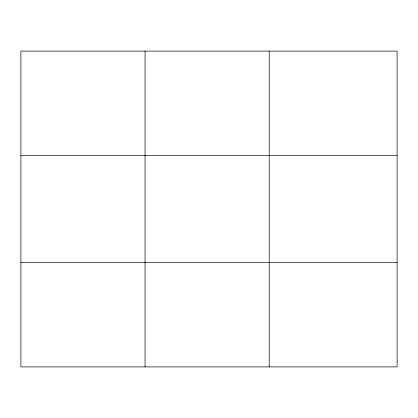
<?xml version="1.0" encoding="UTF-8"?>
<svg xmlns="http://www.w3.org/2000/svg" width="418" height="418" viewBox="0 0 418 418"><rect width="100%" height="100%" fill="white"/><g stroke="black" fill="none" stroke-linecap="round" stroke-linejoin="round"><path stroke-width="0.63" d="M145.046 51.09L145.046 366.91M269.192 51.09L269.192 366.91M20.9 155.313L397.1 155.313M20.9 262.687L397.1 262.687M397.1 361.121L397.1 366.91L20.9 366.91L20.9 51.09L397.1 51.09L397.1 361.121"/></g></svg>
